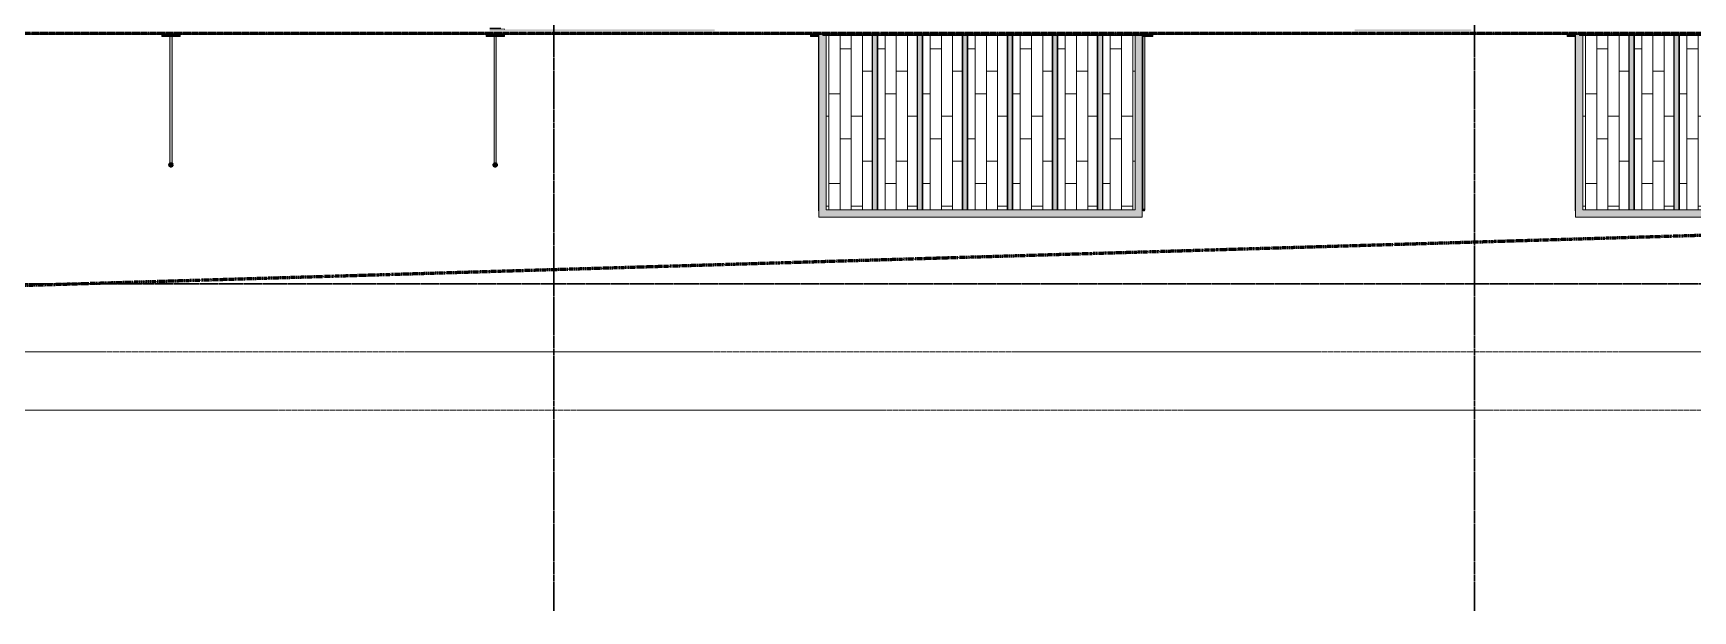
# Model space of a CAD drawing. Header units: inches. Extents: x -4110 to -1807, y 9775 to 11251.
# Drawn here: x -3339 to -2750, y 9775 to 9980 of the extents above; entities that cross this region are included whole.
import ezdxf

# ---------------------------------------------------------------- set-up
doc = ezdxf.new("R2010")
doc.units = ezdxf.units.IN
doc.header["$MEASUREMENT"] = 0
for name, pattern in [('Aligning Line 1_8_', [0.25, 0.125, -0.125]), ('Aligning Line 1_8__2_', [0.25, 0.125, -0.125]), ('Dash 1_16_', [0.125, 0.0625, -0.0625]), ('Double Dash 3_8_', [1, 0.375, -0.125, 0.125, -0.125, 0.125, -0.125]), ('Grid Line 1_2_', [0.875, 0.5, -0.125, 0.125, -0.125]), ('Hidden 1_8_', [0.1875, 0.125, -0.0625])]:
    doc.linetypes.add(name, pattern=pattern)
for name, color, linetype, lineweight in [('0-1', 7, 'Continuous', 5), ('0-2', 10, 'Continuous', 18), ('0-3', 250, 'Double Dash 3_8_', 60), ('A-FLOR-PATT-1', 35, 'Continuous', 9), ('A-WALL-4', 10, 'Continuous', 18), ('A-WALL-9', 255, 'Continuous', 18), ('C-PROP-LINE-2', 250, 'Dash 1_16_', 60), ('G-ANNO-SYMB-1', 147, 'Aligning Line 1_8_', 9), ('G-ANNO-SYMB-2', 147, 'Aligning Line 1_8__2_', 9), ('S-BEAM-1', 135, 'Continuous', 9), ('S-BEAM-2', 254, 'Continuous', 9), ('S-BEAM-3', 7, 'Continuous', 9), ('S-BEAM-4', 7, 'Hidden 1_8_', 9), ('S-BEAM-5', 250, 'Continuous', 60), ('S-GRID-1', 1, 'Grid Line 1_2_', 30)]:
    doc.layers.add(name, color=color, linetype=linetype, lineweight=lineweight)

# ---------------------------------------------------------------- blocks, each defined once
blk = doc.blocks.new('CTR - 1st Phase - Unit Layouts_rvt-1-ENLARGED RCP - 2ND FLOOR PLAN - WEST')
at = {"layer": 'G-ANNO-SYMB-1'}
blk.add_line((-1871.59, 9846.28), (-4009.53, 9846.28), dxfattribs=at)
blk = doc.blocks.new('Basic Wall _ EXT - FIBER CEMENT - LARGE - ___-2505169-ENLARGED RCP - 2ND FLOOR PLAN - WEST')
at = {"layer": 'A-WALL-4'}
h = blk.add_hatch(color=256, dxfattribs=at)
h.paths.add_polyline_path([(-3859.22, 9979.97), (-2638.11, 9979.97), (-2638.11, 9980.69), (-2676.51, 9980.69), (-2676.51, 9980.63), (-2678.97, 9980.63), (-2678.97, 9980.6), (-2714.47, 9980.6), (-2714.47, 9980.69), (-2714.98, 9980.69), (-2714.98, 9980.6), (-2750.48, 9980.6), (-2750.48, 9980.63), (-2752.94, 9980.63), (-2752.94, 9980.69), (-2868.58, 9980.69), (-2868.58, 9980.63), (-2871.04, 9980.63), (-2871.04, 9980.6), (-2906.54, 9980.6), (-2906.54, 9980.69), (-2983.71, 9980.69), (-2983.71, 9980.63), (-2986.17, 9980.63), (-2986.17, 9980.6), (-3021.67, 9980.6), (-3021.67, 9980.69), (-3022.18, 9980.69), (-3022.18, 9980.6), (-3057.68, 9980.6), (-3057.68, 9980.63), (-3060.14, 9980.63), (-3060.14, 9980.69), (-3214.11, 9980.69), (-3214.11, 9980.6), (-3285.61, 9980.6), (-3285.61, 9980.63), (-3290.54, 9980.63), (-3290.54, 9980.69), (-3367.71, 9980.69), (-3367.71, 9980.6), (-3403.21, 9980.6), (-3403.21, 9980.63), (-3405.67, 9980.63), (-3405.67, 9980.69), (-3559.71, 9980.69), (-3559.71, 9980.6), (-3595.21, 9980.6), (-3595.21, 9980.63), (-3597.67, 9980.63), (-3597.68, 9980.69), (-3636.51, 9980.69), (-3636.51, 9980.6), (-3672.01, 9980.6), (-3672.01, 9980.63), (-3674.47, 9980.63), (-3674.47, 9980.69), (-3790.11, 9980.69), (-3790.11, 9980.6), (-3825.61, 9980.6), (-3825.61, 9980.63), (-3828.07, 9980.63), (-3828.07, 9980.69), (-3860.22, 9980.69), (-3860.94, 9979.97), (-3859.97, 9979.97)], flags=0)
h.paths.add_polyline_path([(-3521.9, 9980.94), (-3481.16, 9980.94), (-3481.16, 9981.69), (-3522.69, 9981.69), (-3522.69, 9980.94)], flags=0)
h.paths.add_polyline_path([(-3176.68, 9980.94), (-3097.16, 9980.94), (-3097.16, 9981.69), (-3177.09, 9981.69), (-3177.09, 9980.94)], flags=0)
h.paths.add_polyline_path([(-2868.14, 9980.94), (-2828.36, 9980.94), (-2828.36, 9981.69), (-2869.89, 9981.69), (-2869.89, 9980.94)], flags=0)
blk.add_hatch(color=256, dxfattribs=at).paths.add_polyline_path([(-3859.22, 9979.94), (-2638.11, 9979.94), (-2638.11, 9979.97), (-3860.94, 9979.97), (-3860.94, 9979.94)], flags=0)
for p, q in [((-3860.97, 9979.94), (-2638.11, 9979.94)), ((-2638.11, 9979.97), (-3860.94, 9979.97))]:
    blk.add_line(p, q, dxfattribs=at)
blk = doc.blocks.new('Walls 51 - Walls 1-3281723-ENLARGED RCP - 2ND FLOOR PLAN - WEST')
at = {"layer": 'S-BEAM-1'}
for points in [[(-3060.32, 9917.43), (-3060.27, 9917.59), (-3060.14, 9917.71), (-3060.14, 9979.2), (-3060.32, 9979.2), (-3060.32, 9917.51)], [(-3060.14, 9917.17), (-3060.14, 9917.69), (-3060.21, 9917.65), (-3060.31, 9917.51), (-3060.31, 9917.35), (-3060.21, 9917.2)]]:
    blk.add_hatch(color=256, dxfattribs=at).paths.add_polyline_path(points, flags=0)
at = {"layer": 'S-BEAM-2'}
blk.add_hatch(color=256, dxfattribs=at).paths.add_polyline_path([(-3060.32, 9979.2), (-3060.14, 9979.2), (-3060.14, 9979.94), (-3063.2, 9979.94), (-3063.2, 9979.2), (-3060.79, 9979.2)], flags=0)
at = {"layer": 'S-BEAM-3'}
for p, q in [((-3063.2, 9979.2), (-3063.2, 9979.94)), ((-3063.2, 9979.2), (-3060.14, 9979.2)), ((-3060.32, 9917.43), (-3060.32, 9979.2))]:
    blk.add_line(p, q, dxfattribs=at)
for start_param, end_param in [(2.094395, 3.141593), (3.141593, 4.18879)]:
    blk.add_ellipse((-3059.95, 9917.43), major_axis=(0.375, 0), ratio=0.850805, start_param=start_param, end_param=end_param, dxfattribs=at)
blk = doc.blocks.new('Walls 52 - Walls 1-3281732-ENLARGED RCP - 2ND FLOOR PLAN - WEST')
at = {"layer": 'S-BEAM-1'}
for points in [[(-2944.37, 9917.43), (-2944.39, 9979.2), (-2945.12, 9979.2), (-2945.11, 9917.51), (-2945.01, 9917.65), (-2944.85, 9917.74), (-2944.65, 9917.74), (-2944.48, 9917.65), (-2944.39, 9917.51), (-2944.38, 9917.47)], [(-2944.75, 9917.11), (-2944.65, 9917.12), (-2944.48, 9917.2), (-2944.39, 9917.35), (-2944.39, 9917.51), (-2944.48, 9917.65), (-2944.65, 9917.74), (-2944.85, 9917.74), (-2945.01, 9917.65), (-2945.12, 9917.47), (-2945.11, 9917.35), (-2945.01, 9917.2), (-2944.85, 9917.12)]]:
    blk.add_hatch(color=256, dxfattribs=at).paths.add_polyline_path(points, flags=0)
at = {"layer": 'S-BEAM-2'}
blk.add_hatch(color=256, dxfattribs=at).paths.add_polyline_path([(-2942.45, 9979.2), (-2941.5, 9979.2), (-2941.5, 9979.94), (-2945.31, 9979.94), (-2945.31, 9979.2), (-2943.12, 9979.2)], flags=0)
at = {"layer": 'S-BEAM-3'}
for p, q in [((-2945.31, 9979.2), (-2941.5, 9979.2)), ((-2945.12, 9917.43), (-2945.12, 9979.2)), ((-2944.37, 9979.2), (-2944.37, 9917.43)), ((-2941.5, 9979.94), (-2941.5, 9979.2))]:
    blk.add_line(p, q, dxfattribs=at)
for start_param, end_param in [(0, 3.141593), (3.141593, 6.283185)]:
    blk.add_ellipse((-2944.75, 9917.43), major_axis=(0.375, 0), ratio=0.850805, start_param=start_param, end_param=end_param, dxfattribs=at)
blk = doc.blocks.new('Walls 53 - Walls 3-3281747-ENLARGED RCP - 2ND FLOOR PLAN - WEST')
at = {"layer": 'A-WALL-9'}
for points in [[(-3060.14, 9914.94), (-2945.31, 9914.94), (-2945.31, 9979.94), (-2945.49, 9979.94), (-2945.49, 9979.55), (-2947.84, 9979.55), (-2947.84, 9917.47), (-3057.6, 9917.47), (-3057.6, 9979.55), (-3058.81, 9979.55), (-3058.81, 9979.94), (-3060.14, 9979.94), (-3060.14, 9916.35)], [(-2949.34, 9979.55), (-2945.49, 9979.55), (-2945.49, 9979.94), (-3058.81, 9979.94), (-3058.8, 9979.55), (-2966.18, 9979.55)]]:
    blk.add_hatch(color=256, dxfattribs=at).paths.add_polyline_path(points, flags=0)
at = {"layer": 'A-WALL-4'}
for p, q in [((-3060.14, 9914.94), (-3060.14, 9979.94)), ((-3058.81, 9979.94), (-3058.81, 9979.55)), ((-2945.49, 9979.55), (-3058.81, 9979.55)), ((-3057.6, 9979.94), (-3057.6, 9917.47)), ((-2947.84, 9979.94), (-2947.84, 9917.47)), ((-2945.49, 9979.55), (-2945.49, 9979.94)), ((-2945.31, 9914.94), (-2945.31, 9979.94)), ((-2947.84, 9917.47), (-3057.6, 9917.47)), ((-3060.14, 9914.94), (-2945.31, 9914.94))]:
    blk.add_line(p, q, dxfattribs=at)
blk = doc.blocks.new('CISC HSS Rectangular_CSA G40_21_ - HS102x51x4_8-3284483-ENLARGED RCP - 2ND FLOOR PLAN - WEST')
at = {"layer": 'S-BEAM-2'}
for points in [[(30.02, 0.62), (30.02, 1), (-32.05, 1), (-32.05, 0.62), (16.24, 0.62)], [(-0.6, -0.62), (30.02, -0.62), (30.02, 0.62), (-32.05, 0.62), (-32.05, -0.62)], [(16.24, -1), (30.02, -1), (30.02, -0.62), (-32.05, -0.62), (-32.05, -1), (-0.6, -1)]]:
    blk.add_hatch(color=256, dxfattribs=at).paths.add_polyline_path(points, flags=0)
at = {"layer": 'S-BEAM-3'}
for p, q in [((-32.05, 1), (30.02, 1)), ((30.02, -1), (-32.05, -1))]:
    blk.add_line(p, q, dxfattribs=at)
at = {"layer": 'S-BEAM-4'}
for p, q in [((30.02, 0.81), (-32.05, 0.81)), ((30.02, -0.81), (-32.05, -0.81))]:
    blk.add_line(p, q, dxfattribs=at)
blk = doc.blocks.new('Walls 54 - Walls 1-3281896-ENLARGED RCP - 2ND FLOOR PLAN - WEST')
at = {"layer": 'S-BEAM-1'}
for points in [[(-2791.52, 9917.43), (-2791.47, 9917.59), (-2791.34, 9917.71), (-2791.34, 9979.2), (-2791.52, 9979.2), (-2791.52, 9917.47)], [(-2791.34, 9917.17), (-2791.34, 9917.69), (-2791.41, 9917.65), (-2791.52, 9917.47), (-2791.51, 9917.35), (-2791.41, 9917.2)]]:
    blk.add_hatch(color=256, dxfattribs=at).paths.add_polyline_path(points, flags=0)
at = {"layer": 'S-BEAM-2'}
blk.add_hatch(color=256, dxfattribs=at).paths.add_polyline_path([(-2791.52, 9979.2), (-2791.34, 9979.2), (-2791.34, 9979.94), (-2794.4, 9979.94), (-2794.4, 9979.2), (-2791.99, 9979.2)], flags=0)
at = {"layer": 'S-BEAM-3'}
for p, q in [((-2794.4, 9979.2), (-2794.4, 9979.94)), ((-2794.4, 9979.2), (-2791.34, 9979.2)), ((-2791.52, 9917.43), (-2791.52, 9979.2))]:
    blk.add_line(p, q, dxfattribs=at)
for start_param, end_param in [(2.094395, 3.141593), (3.141593, 4.18879)]:
    blk.add_ellipse((-2791.15, 9917.43), major_axis=(0.375, 0), ratio=0.850805, start_param=start_param, end_param=end_param, dxfattribs=at)
blk = doc.blocks.new('Walls 56 - Walls 3-3281920-ENLARGED RCP - 2ND FLOOR PLAN - WEST')
at = {"layer": 'A-WALL-9'}
for points in [[(-2791.34, 9914.94), (-2676.51, 9914.94), (-2676.51, 9979.94), (-2676.69, 9979.94), (-2676.69, 9979.55), (-2679.04, 9979.55), (-2679.04, 9917.47), (-2788.8, 9917.47), (-2788.8, 9979.55), (-2790.01, 9979.55), (-2790.01, 9979.94), (-2791.34, 9979.94), (-2791.34, 9916.35)], [(-2679.9, 9979.55), (-2676.69, 9979.55), (-2676.69, 9979.94), (-2790.01, 9979.94), (-2790.01, 9979.55), (-2696.74, 9979.55)]]:
    blk.add_hatch(color=256, dxfattribs=at).paths.add_polyline_path(points, flags=0)
at = {"layer": 'A-WALL-4'}
for p, q in [((-2791.34, 9914.94), (-2791.34, 9979.94)), ((-2790.01, 9979.94), (-2790.01, 9979.55)), ((-2676.69, 9979.55), (-2790.01, 9979.55)), ((-2788.8, 9979.94), (-2788.8, 9917.47)), ((-2679.04, 9979.94), (-2679.04, 9917.47)), ((-2676.69, 9979.55), (-2676.69, 9979.94)), ((-2676.51, 9914.94), (-2676.51, 9979.94)), ((-2679.04, 9917.47), (-2788.8, 9917.47)), ((-2791.34, 9914.94), (-2676.51, 9914.94))]:
    blk.add_line(p, q, dxfattribs=at)
blk = doc.blocks.new('Walls 74 - Walls 1-3287864-ENLARGED RCP - 2ND FLOOR PLAN - WEST')
at = {"layer": 'S-BEAM-1'}
for points in [[(-3289.97, 9933.5), (-3289.99, 9979.2), (-3290.72, 9979.2), (-3290.71, 9933.61), (-3290.63, 9933.79), (-3290.48, 9933.91), (-3290.3, 9933.93), (-3290.14, 9933.86), (-3290.02, 9933.7), (-3289.98, 9933.6)], [(-3290.39, 9933.06), (-3290.16, 9933.12), (-3290.07, 9933.2), (-3289.98, 9933.39), (-3289.99, 9933.61), (-3290.07, 9933.79), (-3290.22, 9933.91), (-3290.35, 9933.93), (-3290.54, 9933.88), (-3290.63, 9933.79), (-3290.71, 9933.6), (-3290.71, 9933.39), (-3290.63, 9933.2), (-3290.48, 9933.08), (-3290.45, 9933.07)]]:
    blk.add_hatch(color=256, dxfattribs=at).paths.add_polyline_path(points, flags=0)
at = {"layer": 'S-BEAM-2'}
blk.add_hatch(color=256, dxfattribs=at).paths.add_polyline_path([(-3290.44, 9979.2), (-3287.1, 9979.2), (-3287.1, 9979.94), (-3293.6, 9979.94), (-3293.6, 9979.2), (-3290.45, 9979.2)], flags=0)
at = {"layer": 'S-BEAM-3'}
for p, q in [((-3293.6, 9979.2), (-3293.6, 9979.94)), ((-3293.6, 9979.2), (-3287.1, 9979.2)), ((-3290.72, 9933.5), (-3290.72, 9979.2)), ((-3289.97, 9979.2), (-3289.97, 9933.5)), ((-3287.1, 9979.94), (-3287.1, 9979.2))]:
    blk.add_line(p, q, dxfattribs=at)
at = {"layer": 'S-BEAM-5', "flags": 128}
for points in [[(-3290.72, 9933.5), (-3290.71, 9933.6), (-3290.68, 9933.7), (-3290.63, 9933.79), (-3290.56, 9933.86), (-3290.48, 9933.91), (-3290.39, 9933.93), (-3290.3, 9933.93), (-3290.22, 9933.91), (-3290.14, 9933.86), (-3290.07, 9933.79), (-3290.02, 9933.7), (-3289.98, 9933.6), (-3289.97, 9933.5)], [(-3289.97, 9933.5), (-3289.98, 9933.39), (-3290.02, 9933.29), (-3290.07, 9933.2), (-3290.14, 9933.13), (-3290.22, 9933.08), (-3290.3, 9933.06), (-3290.39, 9933.06), (-3290.48, 9933.08), (-3290.56, 9933.13), (-3290.63, 9933.2), (-3290.68, 9933.29), (-3290.71, 9933.39), (-3290.72, 9933.5)]]:
    blk.add_lwpolyline(points, dxfattribs=at)
blk = doc.blocks.new('Walls 75 - Walls 1-3287873-ENLARGED RCP - 2ND FLOOR PLAN - WEST')
at = {"layer": 'S-BEAM-1'}
for points in [[(-3174.77, 9933.5), (-3174.79, 9979.2), (-3175.52, 9979.2), (-3175.51, 9933.61), (-3175.43, 9933.79), (-3175.28, 9933.91), (-3175.1, 9933.93), (-3174.94, 9933.86), (-3174.82, 9933.7), (-3174.78, 9933.6)], [(-3175.19, 9933.06), (-3174.96, 9933.12), (-3174.87, 9933.2), (-3174.78, 9933.39), (-3174.79, 9933.61), (-3174.87, 9933.79), (-3175.02, 9933.91), (-3175.15, 9933.93), (-3175.34, 9933.88), (-3175.43, 9933.79), (-3175.51, 9933.6), (-3175.51, 9933.39), (-3175.43, 9933.2), (-3175.28, 9933.08), (-3175.25, 9933.07)]]:
    blk.add_hatch(color=256, dxfattribs=at).paths.add_polyline_path(points, flags=0)
at = {"layer": 'S-BEAM-2'}
h = blk.add_hatch(color=256, dxfattribs=at)
h.paths.add_polyline_path([(-3174.31, 9979.2), (-3171.9, 9979.2), (-3171.9, 9979.94), (-3178.4, 9979.94), (-3178.4, 9979.2), (-3174.79, 9979.2)], flags=0)
h.paths.add_polyline_path([(-3172.01, 9981.69), (-3171.9, 9981.69), (-3171.91, 9981.94), (-3173.12, 9981.94), (-3173.12, 9982.13), (-3177.09, 9982.13), (-3177.09, 9981.69), (-3172.06, 9981.69)], flags=0)
at = {"layer": 'S-BEAM-3'}
for p, q in [((-3173.11, 9982.13), (-3177.1, 9982.13)), ((-3171.9, 9981.94), (-3171.9, 9981.69)), ((-3178.4, 9979.2), (-3178.4, 9979.94)), ((-3178.4, 9979.2), (-3171.9, 9979.2)), ((-3175.52, 9933.5), (-3175.52, 9979.2)), ((-3174.77, 9979.2), (-3174.77, 9933.5)), ((-3171.9, 9979.94), (-3171.9, 9979.2))]:
    blk.add_line(p, q, dxfattribs=at)
at = {"layer": 'S-BEAM-5', "flags": 128}
for points in [[(-3175.52, 9933.5), (-3175.51, 9933.6), (-3175.48, 9933.7), (-3175.43, 9933.79), (-3175.36, 9933.86), (-3175.28, 9933.91), (-3175.19, 9933.93), (-3175.1, 9933.93), (-3175.02, 9933.91), (-3174.94, 9933.86), (-3174.87, 9933.79), (-3174.82, 9933.7), (-3174.78, 9933.6), (-3174.77, 9933.5)], [(-3174.77, 9933.5), (-3174.78, 9933.39), (-3174.82, 9933.29), (-3174.87, 9933.2), (-3174.94, 9933.13), (-3175.02, 9933.08), (-3175.1, 9933.06), (-3175.19, 9933.06), (-3175.28, 9933.08), (-3175.36, 9933.13), (-3175.43, 9933.2), (-3175.48, 9933.29), (-3175.51, 9933.39), (-3175.52, 9933.5)]]:
    blk.add_lwpolyline(points, dxfattribs=at)
blk = doc.blocks.new('Family - ___-2835860-ENLARGED RCP - 2ND FLOOR PLAN - WEST')
at = {"layer": 'C-PROP-LINE-2'}
blk.add_line((-2638.11, 9980.19), (-3860.72, 9980.19), dxfattribs=at)
blk = doc.blocks.new('Family - ___-2835932-ENLARGED RCP - 2ND FLOOR PLAN - WEST')
at = {"layer": 'C-PROP-LINE-2'}
blk.add_line((-2067.92, 9980.19), (-3860.72, 9980.19), dxfattribs=at)
blk = doc.blocks.new('Family - ___-2855424-ENLARGED RCP - 2ND FLOOR PLAN - WEST')
at = {"layer": 'C-PROP-LINE-2'}
blk.add_line((-3987.11, 9871.38), (-1871.59, 9934.71), dxfattribs=at)
blk = doc.blocks.new('CTR - 1st Phase - Shell_rvt-1-ENLARGED RCP - 2ND FLOOR PLAN - WEST')
at = {"layer": 'A-FLOR-PATT-1'}
h = blk.add_hatch(dxfattribs=at)
h.set_pattern_fill('FP_29', color=256, style=0, pattern_type=2)
h.set_pattern_definition([(270, (-3592.674, 11542.817), (-4, -2e-16), []), (180, (-3592.674, 11542.817), (-8, 8), [4, -28]), (180, (-3596.674, 11526.817), (-8, 8), [4, -28])])
h.paths.add_polyline_path([(-3057.6, 9917.47), (-2947.84, 9917.47), (-2947.84, 9979.55), (-2959.28, 9979.55), (-2959.28, 9917.47), (-2961.28, 9917.47), (-2961.28, 9979.55), (-2975.28, 9979.55), (-2975.28, 9917.47), (-2977.28, 9917.47), (-2977.28, 9979.55), (-2991.28, 9979.55), (-2991.28, 9917.47), (-2993.28, 9917.47), (-2993.28, 9979.55), (-3007.28, 9979.55), (-3007.28, 9917.47), (-3009.28, 9917.47), (-3009.28, 9979.55), (-3023.28, 9979.55), (-3023.28, 9917.47), (-3025.28, 9917.47), (-3025.28, 9979.55), (-3039.28, 9979.55), (-3039.28, 9917.47), (-3041.28, 9917.47), (-3041.28, 9979.55), (-3057.6, 9979.55), (-3057.6, 9921.48)], flags=0)
h = blk.add_hatch(dxfattribs=at)
h.set_pattern_fill('FP_30', color=256, style=0, pattern_type=2)
h.set_pattern_definition([(270, (-3323.874, 11542.817), (-4, -2e-16), []), (180, (-3323.874, 11542.817), (-8, 8), [4, -28]), (180, (-3327.874, 11526.817), (-8, 8), [4, -28])])
h.paths.add_polyline_path([(-2788.8, 9917.47), (-2679.04, 9917.47), (-2679.04, 9979.55), (-2690.48, 9979.55), (-2690.48, 9917.47), (-2692.48, 9917.47), (-2692.48, 9979.55), (-2706.48, 9979.55), (-2706.48, 9917.47), (-2708.48, 9917.47), (-2708.48, 9979.55), (-2722.48, 9979.55), (-2722.48, 9917.47), (-2724.48, 9917.47), (-2724.48, 9979.55), (-2738.48, 9979.55), (-2738.48, 9917.47), (-2740.48, 9917.47), (-2740.48, 9979.55), (-2754.48, 9979.55), (-2754.48, 9917.47), (-2756.48, 9917.47), (-2756.48, 9979.55), (-2770.48, 9979.55), (-2770.48, 9917.47), (-2772.48, 9917.47), (-2772.48, 9979.55), (-2788.8, 9979.55), (-2788.8, 9921.48)], flags=0)
at = {"layer": '0-2'}
for name in ['Basic Wall _ EXT - FIBER CEMENT - LARGE - ___-2505169-ENLARGED RCP - 2ND FLOOR PLAN - WEST', 'Walls 75 - Walls 1-3287873-ENLARGED RCP - 2ND FLOOR PLAN - WEST', 'Walls 74 - Walls 1-3287864-ENLARGED RCP - 2ND FLOOR PLAN - WEST', 'Walls 51 - Walls 1-3281723-ENLARGED RCP - 2ND FLOOR PLAN - WEST', 'Walls 53 - Walls 3-3281747-ENLARGED RCP - 2ND FLOOR PLAN - WEST', 'Walls 52 - Walls 1-3281732-ENLARGED RCP - 2ND FLOOR PLAN - WEST', 'Walls 54 - Walls 1-3281896-ENLARGED RCP - 2ND FLOOR PLAN - WEST', 'Walls 56 - Walls 3-3281920-ENLARGED RCP - 2ND FLOOR PLAN - WEST']:
    blk.add_blockref(name, (0, 0), dxfattribs=at)
at = {"layer": '0-2', "rotation": 90}
for p in [(-3040.28, 9949.52), (-3024.28, 9949.52), (-3008.28, 9949.52), (-2992.28, 9949.52), (-2976.28, 9949.52), (-2960.28, 9949.52), (-2771.48, 9949.52), (-2755.48, 9949.52)]:
    blk.add_blockref('CISC HSS Rectangular_CSA G40_21_ - HS102x51x4_8-3284483-ENLARGED RCP - 2ND FLOOR PLAN - WEST', p, dxfattribs=at)
at = {"layer": '0-3'}
for name in ['Family - ___-2835860-ENLARGED RCP - 2ND FLOOR PLAN - WEST', 'Family - ___-2835932-ENLARGED RCP - 2ND FLOOR PLAN - WEST', 'Family - ___-2855424-ENLARGED RCP - 2ND FLOOR PLAN - WEST']:
    blk.add_blockref(name, (0, 0), dxfattribs=at)
blk = doc.blocks.new('CTR - 1st Phase - Structure_rvt-1-ENLARGED RCP - 2ND FLOOR PLAN - WEST')
at = {"layer": 'G-ANNO-SYMB-2'}
blk.add_line((-1904.06, 9867.01), (-3864.19, 9867.01), dxfattribs=at)
at = {"layer": 'S-GRID-1'}
for p, q in [((-3154.32, 9774.88), (-3154.32, 11217.93)), ((-2827.32, 9774.88), (-2827.32, 11217.93)), ((-1807.14, 9891.19), (-4076.95, 9891.19))]:
    blk.add_line(p, q, dxfattribs=at)

msp = doc.modelspace()

# ---------------------------------------------------------------- block references
at = {"layer": '0-1'}
for name in ['CTR - 1st Phase - Structure_rvt-1-ENLARGED RCP - 2ND FLOOR PLAN - WEST', 'CTR - 1st Phase - Unit Layouts_rvt-1-ENLARGED RCP - 2ND FLOOR PLAN - WEST', 'CTR - 1st Phase - Shell_rvt-1-ENLARGED RCP - 2ND FLOOR PLAN - WEST']:
    msp.add_blockref(name, (0, 0), dxfattribs=at)

doc.saveas('drawing.dxf')
